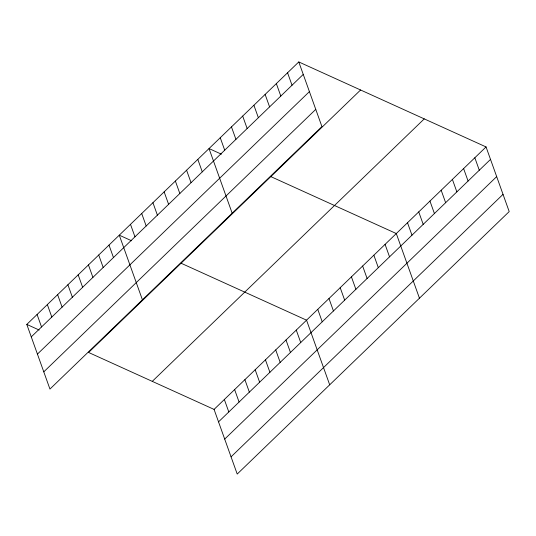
<?xml version="1.0" encoding="UTF-8"?>
<svg xmlns="http://www.w3.org/2000/svg" width="536" height="536" viewBox="0 0 536 536"><rect width="100%" height="100%" fill="white"/><g stroke="black" fill="none" stroke-linecap="round" stroke-linejoin="round"><path stroke-width="0.8" d="M298.786 61.942L321.928 126.59L49.949 389.069L26.8 324.414L298.786 61.942L486.052 146.931L509.2 211.586L237.214 474.058L214.072 409.41L88.601 352.467L360.581 89.988M31.262 336.876L303.249 74.404M37.426 354.102L309.413 91.623M43.785 371.843L315.764 109.371M152.271 381.364L424.251 118.885M214.072 409.41L486.052 146.931M218.527 421.872L490.514 159.393M224.698 439.091L496.678 176.619M231.05 456.84L503.036 194.36M221.388 154.167L209.027 148.559L232.175 213.207M270.827 176.605L396.298 233.549L419.447 298.197M131.635 240.785L119.273 235.177L142.422 299.825M181.074 263.223L306.545 320.166L329.694 384.815M26.8 324.414L39.162 330.029M474.836 157.758L479.291 170.22M463.613 168.585L468.075 181.047M452.397 179.413L456.853 191.875M441.175 190.24L445.637 202.702M429.952 201.067L434.415 213.529M418.737 211.894L423.199 224.356M407.514 222.721L411.976 235.183M385.076 244.376L389.538 256.838M373.86 255.203L378.322 267.665M362.638 266.03L367.1 278.492M287.564 72.769L292.026 85.231M351.422 276.857L355.884 289.319M276.348 83.596L280.804 96.058M340.199 287.685L344.661 300.147M265.126 94.423L269.588 106.885M328.983 298.512L333.446 310.974M253.903 105.25L258.365 117.712M317.761 309.339L322.223 321.801M242.687 116.078L247.15 128.54M231.465 126.905L235.927 139.367M296.267 330.082L300.73 342.544M220.249 137.732L224.711 150.194M285.996 339.998L290.452 352.46M275.718 349.914L280.181 362.376M197.811 159.386L202.273 171.848M265.441 359.83L269.903 372.292M186.588 170.214L191.05 182.675M255.17 369.746L259.632 382.208M175.373 181.041L179.835 193.503M244.892 379.662L249.354 392.124M164.15 191.868L168.612 204.33M234.621 389.578L239.083 402.04M224.343 399.494L228.805 411.956M152.934 202.695L157.396 215.157M141.712 213.522L146.174 225.984M130.496 224.35L134.958 236.811M109.002 245.093L113.465 257.555M98.725 255.009L103.187 267.471M88.447 264.925L92.909 277.38M78.176 274.841L82.638 287.296M67.898 284.757L72.36 297.212M57.627 294.673L62.089 307.128M47.349 304.589L51.811 317.044M37.078 314.498L41.533 326.96"/></g></svg>
